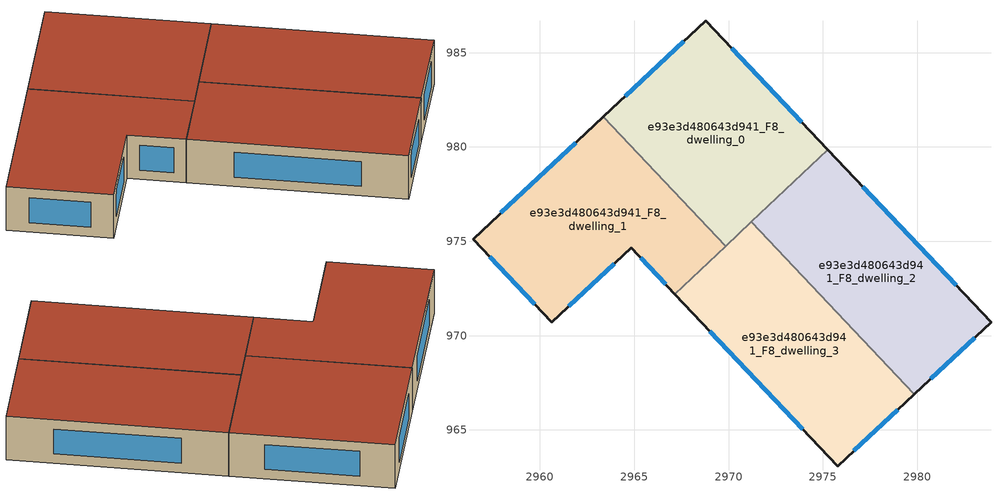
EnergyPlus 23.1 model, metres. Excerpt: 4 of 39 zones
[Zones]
e93e3d480643d941_F8_dwelling_0
 floor to e93e3d480643d941_F7_dwelling_0 (EU_floor_Construction): 2968.8,986.69 2975.26,979.86 2969.85,974.75 2963.37,981.6 z24
 wall outside (EU_wall_Construction): 2975.26,979.86 2968.8,986.69 2963.37,981.6 z24:27
 wall to e93e3d480643d941_F8_dwelling_1 (EU_wall_Construction): 2963.37,981.6 2969.85,974.75 z24:27
 wall to e93e3d480643d941_F8_dwelling_2 (EU_wall_Construction): 2971.21,976.03 2975.26,979.86 z24:27
 wall to e93e3d480643d941_F8_dwelling_3 (EU_wall_Construction): 2969.85,974.75 2971.21,976.03 z24:27
 window (EU_Window_Construction): 2967.64,985.6 2964.53,982.69 / 2973.88,981.32 2970.18,985.23 z24.64:26.36
 roof outside (EU_roof_Construction): 2975.26,979.86 2968.8,986.69 2963.37,981.6 2969.85,974.75 z27
e93e3d480643d941_F8_dwelling_1
 floor to e93e3d480643d941_F7_dwelling_1 (EU_floor_Construction): 2963.37,981.6 2969.85,974.75 2967.16,972.2 2964.84,974.65 2960.63,970.71 2956.46,975.12 z24
 wall outside (EU_wall_Construction): 2963.37,981.6 2956.46,975.12 2960.63,970.71 2964.84,974.65 2967.16,972.2 z24:27
 wall to e93e3d480643d941_F8_dwelling_3 (EU_wall_Construction): 2967.16,972.2 2969.85,974.75 z24:27
 window (EU_Window_Construction): 2965.34,974.12 2966.66,972.72 / 2961.53,971.55 2963.94,973.8 / 2957.35,974.18 2959.74,971.65 / 2961.89,980.22 2957.94,976.51 z24.64:26.36
 roof outside (EU_roof_Construction): 2967.16,972.2 2969.85,974.75 2963.37,981.6 2956.46,975.12 2960.63,970.71 2964.84,974.65 z27
e93e3d480643d941_F8_dwelling_2
 floor to e93e3d480643d941_F7_dwelling_2 (EU_floor_Construction): 2975.26,979.86 2983.91,970.7 2979.85,966.89 2971.21,976.03 z24
 wall outside (EU_wall_Construction): 2979.85,966.89 2983.91,970.7 2975.26,979.86 z24:27
 wall to e93e3d480643d941_F8_dwelling_3 (EU_wall_Construction): 2971.21,976.03 2979.85,966.89 z24:27
 window (EU_Window_Construction): 2982.06,972.66 2977.11,977.89 / 2980.72,967.71 2983.04,969.89 z24.64:26.36
 roof outside (EU_roof_Construction): 2983.91,970.7 2975.26,979.86 2971.21,976.03 2979.85,966.89 z27
e93e3d480643d941_F8_dwelling_3
 floor to e93e3d480643d941_F7_dwelling_3 (EU_floor_Construction): 2971.21,976.03 2979.85,966.89 2975.78,963.07 2967.16,972.2 z24
 wall outside (EU_wall_Construction): 2967.16,972.2 2975.78,963.07 2979.85,966.89 z24:27
 window (EU_Window_Construction): 2976.65,963.89 2978.98,966.07 / 2969,970.24 2973.93,965.03 z24.64:26.36
 roof outside (EU_roof_Construction): 2979.85,966.89 2971.21,976.03 2967.16,972.2 2975.78,963.07 z27
[Building]
EU S2 Campaign: North Axis=0; Terrain=City; Solar Distribution=FullExterior
[Site:Location]
Yerevan-Zvartnots.Intl.AP: Latitude=40.15; Longitude=44.383; Time Zone=4; Elevation=854
[SizingPeriod:WeatherFileDays]
AnnualSizingPeriod: Begin Month=1; Begin Day of Month=1; End Month=12; End Day of Month=31; Day of Week for Start Day=Monday; Use Weather File Daylight Saving Period=No; Use Weather File Rain and Snow Indicators=No
[MATERIAL]
EU_InternalMass_Material: Roughness=MediumRough; Thickness=0.1; Conductivity=1; Density=1800; Specific Heat=900; Thermal Absorptance=0.9; Solar Absorptance=0.7; Visible Absorptance=0.7
[MATERIAL:NOMASS] Roughness=MediumRough; Thermal Absorptance=0.9; Solar Absorptance=0.7; Visible Absorptance=0.7
Name | Thermal Resistance
EU_wall_NoMass | 1.05043
EU_roof_NoMass | 1.45357
EU_floor_NoMass | 0.478065
[WINDOWMATERIAL:SIMPLEGLAZINGSYSTEM]
EU_Window_SimpleGlazing: UFactor=2.5566; Solar Heat Gain Coefficient=0.75; Visible Transmittance=0.75
[CONSTRUCTION]
EU_wall_Construction: EU_wall_NoMass
EU_roof_Construction: EU_roof_NoMass
EU_floor_Construction: EU_floor_NoMass
EU_Window_Construction: EU_Window_SimpleGlazing
EU_InternalMass_Construction: EU_InternalMass_Material
[ZONE] Type=1; Multiplier=1; Ceiling Height=autocalculate; Floor Area=autocalculate; Part of Total Floor Area=Yes
Name | Volume
e93e3d480643d941_F8_dwelling_0 | 210.327
e93e3d480643d941_F8_dwelling_1 | 210.315
e93e3d480643d941_F8_dwelling_2 | 210.311
e93e3d480643d941_F8_dwelling_3 | 210.343
[INTERNALMASS] Construction=EU_InternalMass_Construction
Name | Zone or ZoneList | Surface Area
e93e3d480643d941_F8_dwelling_0_EU_InternalMass | e93e3d480643d941_F8_dwelling_0 | 70.1091
e93e3d480643d941_F8_dwelling_1_EU_InternalMass | e93e3d480643d941_F8_dwelling_1 | 70.1051
e93e3d480643d941_F8_dwelling_2_EU_InternalMass | e93e3d480643d941_F8_dwelling_2 | 70.1038
e93e3d480643d941_F8_dwelling_3_EU_InternalMass | e93e3d480643d941_F8_dwelling_3 | 70.1142
[OTHEREQUIPMENT] Fuel Type=Electricity; Design Level Calculation Method=Watts/Area; Power per Zone Floor Area=1; Fraction Latent=0; Fraction Radiant=0; Fraction Lost=0; Carbon Dioxide Generation Rate=0; EndUse Subcategory=EU_Step8_InternalGains
Name | Zone or ZoneList or Space or SpaceList | Schedule
EU_Step8_InternalGain_e93e3d480643d941_F8_dwelling_0_f000 | e93e3d480643d941_F8_dwelling_0 | EU_Step8_GainSchedule_e93e3d480643d941_F8_dwelling_0_f000
EU_Step8_InternalGain_e93e3d480643d941_F8_dwelling_1_f000 | e93e3d480643d941_F8_dwelling_1 | EU_Step8_GainSchedule_e93e3d480643d941_F8_dwelling_1_f000
EU_Step8_InternalGain_e93e3d480643d941_F8_dwelling_2_f000 | e93e3d480643d941_F8_dwelling_2 | EU_Step8_GainSchedule_e93e3d480643d941_F8_dwelling_2_f000
EU_Step8_InternalGain_e93e3d480643d941_F8_dwelling_3_f000 | e93e3d480643d941_F8_dwelling_3 | EU_Step8_GainSchedule_e93e3d480643d941_F8_dwelling_3_f000
[ZONEVENTILATION:DESIGNFLOWRATE] Schedule=EU_AlwaysOn; Design Flow Rate Calculation Method=AirChanges/Hour; Air Changes per Hour=0.557805; Ventilation Type=Natural; Fan Pressure Rise=0; Fan Total Efficiency=1; Constant Term Coefficient=1; Temperature Term Coefficient=0; Velocity Term Coefficient=0; Velocity Squared Term Coefficient=0; Minimum Indoor Temperature=-100; Maximum Indoor Temperature=100; Delta Temperature=-100; Minimum Outdoor Temperature=-100; Maximum Outdoor Temperature=100; Maximum Wind Speed=40
Name | Zone or ZoneList or Space or SpaceList
EU_ConstantAir_e93e3d480643d941_F8_dwelling_0 | e93e3d480643d941_F8_dwelling_0
EU_ConstantAir_e93e3d480643d941_F8_dwelling_1 | e93e3d480643d941_F8_dwelling_1
EU_ConstantAir_e93e3d480643d941_F8_dwelling_2 | e93e3d480643d941_F8_dwelling_2
EU_ConstantAir_e93e3d480643d941_F8_dwelling_3 | e93e3d480643d941_F8_dwelling_3
[HVACTEMPLATE:THERMOSTAT] Constant Heating Setpoint=20; Constant Cooling Setpoint=50
EU_HeatOnly_e93e3d480643d941_F0_dwelling_0; EU_HeatOnly_e93e3d480643d941_F0_dwelling_1; EU_HeatOnly_e93e3d480643d941_F0_dwelling_2; EU_HeatOnly_e93e3d480643d941_F0_dwelling_3; EU_HeatOnly_e93e3d480643d941_F0_dwelling_4; EU_HeatOnly_e93e3d480643d941_F1_dwelling_0; EU_HeatOnly_e93e3d480643d941_F1_dwelling_1; EU_HeatOnly_e93e3d480643d941_F1_dwelling_2; EU_HeatOnly_e93e3d480643d941_F1_dwelling_3; EU_HeatOnly_e93e3d480643d941_F1_dwelling_4; EU_HeatOnly_e93e3d480643d941_F2_dwelling_0; EU_HeatOnly_e93e3d480643d941_F2_dwelling_1; EU_HeatOnly_e93e3d480643d941_F2_dwelling_2; EU_HeatOnly_e93e3d480643d941_F2_dwelling_3; EU_HeatOnly_e93e3d480643d941_F2_dwelling_4; EU_HeatOnly_e93e3d480643d941_F3_dwelling_0; EU_HeatOnly_e93e3d480643d941_F3_dwelling_1; EU_HeatOnly_e93e3d480643d941_F3_dwelling_2; EU_HeatOnly_e93e3d480643d941_F3_dwelling_3; EU_HeatOnly_e93e3d480643d941_F4_dwelling_0; EU_HeatOnly_e93e3d480643d941_F4_dwelling_1; EU_HeatOnly_e93e3d480643d941_F4_dwelling_2; EU_HeatOnly_e93e3d480643d941_F4_dwelling_3; EU_HeatOnly_e93e3d480643d941_F5_dwelling_0; EU_HeatOnly_e93e3d480643d941_F5_dwelling_1; EU_HeatOnly_e93e3d480643d941_F5_dwelling_2; EU_HeatOnly_e93e3d480643d941_F5_dwelling_3; EU_HeatOnly_e93e3d480643d941_F6_dwelling_0; EU_HeatOnly_e93e3d480643d941_F6_dwelling_1; EU_HeatOnly_e93e3d480643d941_F6_dwelling_2; EU_HeatOnly_e93e3d480643d941_F6_dwelling_3; EU_HeatOnly_e93e3d480643d941_F7_dwelling_0; EU_HeatOnly_e93e3d480643d941_F7_dwelling_1; EU_HeatOnly_e93e3d480643d941_F7_dwelling_2; EU_HeatOnly_e93e3d480643d941_F7_dwelling_3; EU_HeatOnly_e93e3d480643d941_F8_dwelling_0; EU_HeatOnly_e93e3d480643d941_F8_dwelling_1; EU_HeatOnly_e93e3d480643d941_F8_dwelling_2; EU_HeatOnly_e93e3d480643d941_F8_dwelling_3
[HVACTEMPLATE:ZONE:IDEALLOADSAIRSYSTEM] System Availability Schedule=EU_AlwaysOn; Maximum Heating Supply Air Temperature=50; Minimum Cooling Supply Air Temperature=13; Maximum Heating Supply Air Humidity Ratio=0.0156; Minimum Cooling Supply Air Humidity Ratio=0.0077; Heating Limit=NoLimit; Cooling Limit=NoLimit; Heating Availability Schedule=EU_AlwaysOn; Cooling Availability Schedule=EU_CoolingOff; Dehumidification Control Type=ConstantSensibleHeatRatio; Cooling Sensible Heat Ratio=0.7; Dehumidification Setpoint=60; Humidification Control Type=None; Humidification Setpoint=30; Outdoor Air Method=None; Outdoor Air Flow Rate per Person=0.00944; Outdoor Air Flow Rate per Zone Floor Area=0; Outdoor Air Flow Rate per Zone=0; Demand Controlled Ventilation Type=None; Outdoor Air Economizer Type=NoEconomizer; Heat Recovery Type=None; Sensible Heat Recovery Effectiveness=0.7; Latent Heat Recovery Effectiveness=0.65
Name | Template Thermostat
e93e3d480643d941_F8_dwelling_0 | EU_HeatOnly_e93e3d480643d941_F8_dwelling_0
e93e3d480643d941_F8_dwelling_1 | EU_HeatOnly_e93e3d480643d941_F8_dwelling_1
e93e3d480643d941_F8_dwelling_2 | EU_HeatOnly_e93e3d480643d941_F8_dwelling_2
e93e3d480643d941_F8_dwelling_3 | EU_HeatOnly_e93e3d480643d941_F8_dwelling_3
[SIZING:ZONE] Zone Cooling Design Supply Air Temperature Input Method=SupplyAirTemperature; Zone Cooling Design Supply Air Temperature=13; Zone Heating Design Supply Air Temperature Input Method=SupplyAirTemperature; Zone Heating Design Supply Air Temperature=50; Zone Cooling Design Supply Air Humidity Ratio=0.008; Zone Heating Design Supply Air Humidity Ratio=0.008; Cooling Design Air Flow Method=DesignDay; Cooling Design Air Flow Rate=0; Cooling Minimum Air Flow per Zone Floor Area=0.000762; Cooling Minimum Air Flow=0; Cooling Minimum Air Flow Fraction=0.2; Heating Design Air Flow Method=DesignDay; Heating Design Air Flow Rate=0; Heating Maximum Air Flow per Zone Floor Area=0.002032; Heating Maximum Air Flow=0.141576; Heating Maximum Air Flow Fraction=0.3; Account for Dedicated Outdoor Air System=No; Dedicated Outdoor Air System Control Strategy=NeutralSupplyAir; Dedicated Outdoor Air Low Setpoint Temperature for Design=autosize; Dedicated Outdoor Air High Setpoint Temperature for Design=autosize; Zone Load Sizing Method=Sensible Load Only No Latent Load; Zone Latent Cooling Design Supply Air Humidity Ratio Input Method=HumidityRatioDifference; Zone Cooling Design Supply Air Humidity Ratio Difference=0.005; Zone Latent Heating Design Supply Air Humidity Ratio Input Method=HumidityRatioDifference; Zone Humidification Design Supply Air Humidity Ratio Difference=0.005
e93e3d480643d941_F8_dwelling_0; e93e3d480643d941_F8_dwelling_1; e93e3d480643d941_F8_dwelling_2; e93e3d480643d941_F8_dwelling_3
[SCHEDULE:CONSTANT]
Name | Hourly Value
EU_AlwaysOn | 1
EU_CoolingOff | 0
[SCHEDULE:FILE] Column Number=1; Rows to Skip at Top=0; Number of Hours of Data=8760; Column Separator=Comma; Interpolate to Timestep=No; Minutes per Item=60; Adjust Schedule for Daylight Savings=Yes
Name | File
EU_Step8_GainSchedule_e93e3d480643d941_F8_dwelling_0_f000 | ../../schedules/e93e3d480643d941/e93e3d480643d941_F8_dwelling_0_f000_gain.csv
EU_Step8_GainSchedule_e93e3d480643d941_F8_dwelling_1_f000 | ../../schedules/e93e3d480643d941/e93e3d480643d941_F8_dwelling_1_f000_gain.csv
EU_Step8_GainSchedule_e93e3d480643d941_F8_dwelling_2_f000 | ../../schedules/e93e3d480643d941/e93e3d480643d941_F8_dwelling_2_f000_gain.csv
EU_Step8_GainSchedule_e93e3d480643d941_F8_dwelling_3_f000 | ../../schedules/e93e3d480643d941/e93e3d480643d941_F8_dwelling_3_f000_gain.csv
